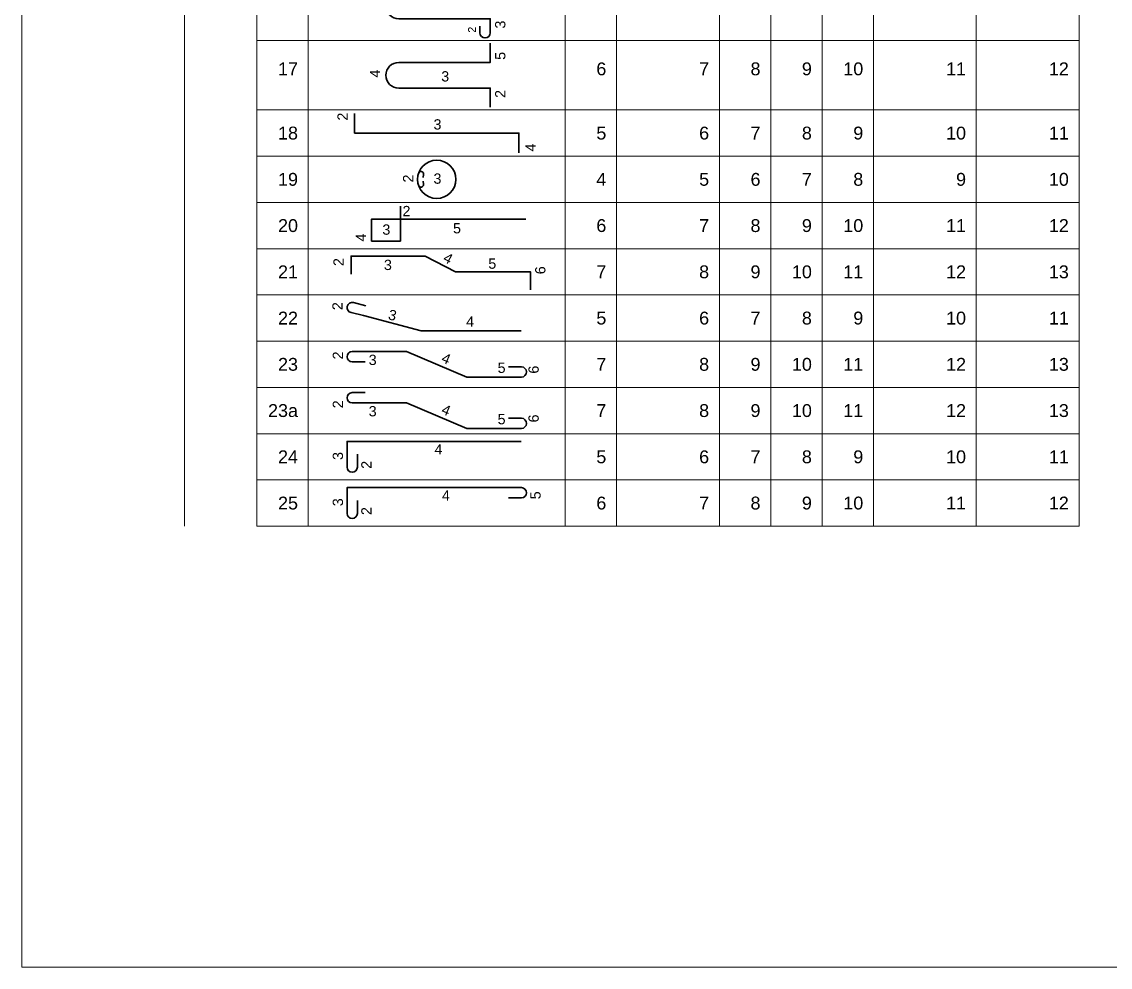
# Model space of a CAD drawing. Header units: millimetres. Extents: x -24156 to 1128921, y -12387 to 212709.
# Drawn here: x 46870 to 57460, y 181772 to 190972 of the extents above; entities that cross this region are included whole.
import ezdxf
from ezdxf.enums import TextEntityAlignment as Align

# ---------------------------------------------------------------- set-up
doc = ezdxf.new("R2010")
doc.units = ezdxf.units.MM
doc.header["$MEASUREMENT"] = 0
for name, color, linetype, lineweight in [('kata_net khung', 3, 'Continuous', 20), ('kata_text', 7, 'Continuous', 30), ('kata_thep chu', 1, 'Continuous', 35), ('NDC_FRAME', 7, 'Continuous', 20), ('NDC_S_VN TEXT', 7, 'Continuous', 20)]:
    doc.layers.add(name, color=color, linetype=linetype, lineweight=lineweight)
doc.styles.add('ARIAL', font='arial.ttf', dxfattribs={"width": 0.8})
doc.styles.add('kata_text', font='arial.ttf', dxfattribs={"width": 0.8})

# ---------------------------------------------------------------- blocks, each defined once
blk = doc.blocks.new('dang16')
at = {"layer": 'kata_net khung'}
for p, q in [((0, 0), (0, -1350)), ((1405, 0), (1405, -1350)), ((2405, 0), (2405, -1350)), ((7405, 0), (7405, -1350)), ((8405, 0), (8405, -1350)), ((10405, 0), (10405, -1350)), ((11405, 0), (11405, -1350)), ((12405, 0), (12405, -1350)), ((13405, 0), (13405, -1350)), ((15405, 0), (15405, -1350)), ((17405, 0), (17405, -1350)), ((1405, -1350), (17405, -1350))]:
    blk.add_line(p, q, dxfattribs=at)
at = {"layer": 'kata_thep chu'}
blk.add_lwpolyline([(5745, -278), (5745, -153, -1), (5945, -153), (5945, -425), (4165, -425, 1), (4165, -925), (5945, -925), (5945, -1197, -1), (5745, -1197), (5745, -1072)], format="xyb", dxfattribs=at)
at = {"layer": 'kata_text', "style": 'kata_text'}
for tag, height, p in [('007', 150, (5586, -218)), ('006', 200, (6141, -297)), ('005', 200, (3704, -642)), ('003', 200, (6141, -1038)), ('002', 150, (5591, -1138))]:
    blk.add_attdef(tag, text='', height=height, rotation=90, dxfattribs=at).set_placement(p, align=Align.MIDDLE_CENTER)
for tag, p in [('001', (2205, -550)), ('008', (8205, -550)), ('009', (10205, -550)), ('010', (11205, -550)), ('011', (12205, -550)), ('012', (13205, -550)), ('013', (15205, -550)), ('014', (17205, -550))]:
    blk.add_attdef(tag, text='', height=250, dxfattribs=at).set_placement(p, align=Align.MIDDLE_RIGHT)
blk.add_attdef('004', text='', height=200, dxfattribs=at).set_placement((5070, -696), align=Align.MIDDLE_CENTER)
blk = doc.blocks.new('dang17')
at = {"layer": 'kata_net khung'}
for p, q in [((0, 0), (0, -1350)), ((1405, 0), (1405, -1350)), ((2405, 0), (2405, -1350)), ((7405, 0), (7405, -1350)), ((8405, 0), (8405, -1350)), ((10405, 0), (10405, -1350)), ((11405, 0), (11405, -1350)), ((12405, 0), (12405, -1350)), ((13405, 0), (13405, -1350)), ((15405, 0), (15405, -1350)), ((17405, 0), (17405, -1350)), ((1405, -1350), (17405, -1350))]:
    blk.add_line(p, q, dxfattribs=at)
at = {"layer": 'kata_thep chu'}
blk.add_lwpolyline([(5945, -53), (5945, -425), (4165, -425, 1), (4165, -925), (5945, -925), (5945, -1297)], format="xyb", dxfattribs=at)
at = {"layer": 'kata_text', "style": 'kata_text'}
for tag, p in [('005', (6141, -297)), ('004', (3704, -642)), ('002', (6141, -1038))]:
    blk.add_attdef(tag, text='', height=200, rotation=90, dxfattribs=at).set_placement(p, align=Align.MIDDLE_CENTER)
for tag, p in [('001', (2205, -550)), ('006', (8205, -550)), ('007', (10205, -550)), ('008', (11205, -550)), ('009', (12205, -550)), ('010', (13205, -550)), ('011', (15205, -550)), ('012', (17205, -550))]:
    blk.add_attdef(tag, text='', height=250, dxfattribs=at).set_placement(p, align=Align.MIDDLE_RIGHT)
blk.add_attdef('003', text='', height=200, dxfattribs=at).set_placement((5070, -696), align=Align.MIDDLE_CENTER)
blk = doc.blocks.new('dang18')
at = {"layer": 'kata_net khung'}
for p, q in [((0, 0), (0, -900)), ((1405, 0), (1405, -900)), ((2405, 0), (2405, -900)), ((7405, 0), (7405, -900)), ((8405, 0), (8405, -900)), ((10405, 0), (10405, -900)), ((11405, 0), (11405, -900)), ((12405, 0), (12405, -900)), ((13405, 0), (13405, -900)), ((15405, 0), (15405, -900)), ((17405, 0), (17405, -900)), ((1405, -900), (17405, -900))]:
    blk.add_line(p, q, dxfattribs=at)
at = {"layer": 'kata_thep chu'}
blk.add_lwpolyline([(3305, -69), (3305, -450), (6505, -450), (6505, -831)], dxfattribs=at)
at = {"layer": 'kata_text', "style": 'kata_text'}
blk.add_attdef('002', text='', height=200, rotation=90, dxfattribs=at).set_placement((3073, -52), align=Align.MIDDLE_RIGHT)
blk.add_attdef('003', text='', height=200, dxfattribs=at).set_placement((4920, -281), align=Align.MIDDLE_CENTER)
for tag, p in [('001', (2205, -450)), ('005', (8205, -450)), ('006', (10205, -450)), ('007', (11205, -450)), ('008', (12205, -450)), ('009', (13205, -450)), ('010', (15205, -450)), ('011', (17205, -450))]:
    blk.add_attdef(tag, text='', height=250, dxfattribs=at).set_placement(p, align=Align.MIDDLE_RIGHT)
blk.add_attdef('004', text='', height=200, rotation=90, dxfattribs=at).set_placement((6733, -809), align=Align.MIDDLE_LEFT)
blk = doc.blocks.new('dang19')
at = {"layer": 'kata_net khung'}
for p, q in [((0, 0), (0, -900)), ((1405, 0), (1405, -900)), ((2405, 0), (2405, -900)), ((7405, 0), (7405, -900)), ((8405, 0), (8405, -900)), ((10405, 0), (10405, -900)), ((11405, 0), (11405, -900)), ((12405, 0), (12405, -900)), ((13405, 0), (13405, -900)), ((15405, 0), (15405, -900)), ((17405, 0), (17405, -900)), ((1405, -900), (17405, -900))]:
    blk.add_line(p, q, dxfattribs=at)
at = {"layer": 'kata_thep chu'}
for p, q in [((4640, -416), (4649, -354)), ((4640, -484), (4649, -546))]:
    blk.add_line(p, q, dxfattribs=at)
blk.add_circle((4905, -450), 372, dxfattribs=at)
for centre, start, end in [((4599, -347), 351.7851, 171.7851), ((4599, -553), 188.2149, 8.2149)]:
    blk.add_arc(centre, 50, start, end, dxfattribs=at)
at = {"layer": 'kata_text', "style": 'kata_text'}
for tag, p in [('001', (2205, -450)), ('004', (8205, -450)), ('005', (10205, -450)), ('006', (11205, -450)), ('007', (12205, -450)), ('008', (13205, -450)), ('009', (15205, -450)), ('010', (17205, -450))]:
    blk.add_attdef(tag, text='', height=250, dxfattribs=at).set_placement(p, align=Align.MIDDLE_RIGHT)
blk.add_attdef('002', text='', height=200, rotation=90, dxfattribs=at).set_placement((4350, -434), align=Align.MIDDLE_CENTER)
blk.add_attdef('003', text='', height=200, dxfattribs=at).set_placement((4920, -436), align=Align.MIDDLE_CENTER)
blk = doc.blocks.new('dang20')
at = {"layer": 'kata_net khung'}
for p, q in [((0, 0), (0, -900)), ((1405, 0), (1405, -900)), ((2405, 0), (2405, -900)), ((7405, 0), (7405, -900)), ((8405, 0), (8405, -900)), ((10405, 0), (10405, -900)), ((11405, 0), (11405, -900)), ((12405, 0), (12405, -900)), ((13405, 0), (13405, -900)), ((15405, 0), (15405, -900)), ((17405, 0), (17405, -900)), ((1405, -900), (17405, -900))]:
    blk.add_line(p, q, dxfattribs=at)
at = {"layer": 'kata_thep chu'}
blk.add_lwpolyline([(6638, -323), (3638, -323), (3638, -753), (4200, -753), (4200, -74)], dxfattribs=at)
at = {"layer": 'kata_text', "style": 'kata_text'}
blk.add_attdef('002', text='', height=200, dxfattribs=at).set_placement((4238, -167), align=Align.MIDDLE_LEFT)
for tag, p in [('001', (2205, -450)), ('006', (8205, -450)), ('007', (10205, -450)), ('008', (11205, -450)), ('009', (12205, -450)), ('010', (13205, -450)), ('011', (15205, -450)), ('012', (17205, -450))]:
    blk.add_attdef(tag, text='', height=250, dxfattribs=at).set_placement(p, align=Align.MIDDLE_RIGHT)
blk.add_attdef('004', text='', height=200, rotation=90, dxfattribs=at).set_placement((3429, -760), align=Align.MIDDLE_LEFT)
for tag, p in [('005', (5299, -502)), ('003', (3925, -528))]:
    blk.add_attdef(tag, text='', height=200, dxfattribs=at).set_placement(p, align=Align.MIDDLE_CENTER)
blk = doc.blocks.new('dang21')
at = {"layer": 'kata_net khung'}
for p, q in [((0, 0), (0, -900)), ((1405, 0), (1405, -900)), ((2405, 0), (2405, -900)), ((7405, 0), (7405, -900)), ((8405, 0), (8405, -900)), ((10405, 0), (10405, -900)), ((11405, 0), (11405, -900)), ((12405, 0), (12405, -900)), ((13405, 0), (13405, -900)), ((15405, 0), (15405, -900)), ((17405, 0), (17405, -900)), ((1405, -900), (17405, -900))]:
    blk.add_line(p, q, dxfattribs=at)
at = {"layer": 'kata_thep chu'}
blk.add_lwpolyline([(6731, -802), (6731, -452), (5269, -452), (4682, -143), (3238, -143), (3238, -493)], dxfattribs=at)
at = {"layer": 'kata_text', "style": 'kata_text'}
for tag, rotation, p in [('002', 90, (2996, -260)), ('004', 332, (5127, -186))]:
    blk.add_attdef(tag, text='', height=200, rotation=rotation, dxfattribs=at).set_placement(p, align=Align.MIDDLE_CENTER)
for tag, p in [('005', (5986, -290)), ('003', (3955, -315))]:
    blk.add_attdef(tag, text='', height=200, dxfattribs=at).set_placement(p, align=Align.MIDDLE_CENTER)
for tag, p in [('001', (2205, -450)), ('007', (8205, -450)), ('008', (10205, -450)), ('009', (11205, -450)), ('010', (12205, -450)), ('011', (13205, -450)), ('012', (15205, -450)), ('013', (17205, -450))]:
    blk.add_attdef(tag, text='', height=250, dxfattribs=at).set_placement(p, align=Align.MIDDLE_RIGHT)
blk.add_attdef('006', text='', height=200, rotation=90, dxfattribs=at).set_placement((6920, -342), align=Align.MIDDLE_RIGHT)
blk = doc.blocks.new('dang22')
at = {"layer": 'kata_net khung'}
for p, q in [((0, 0), (0, -900)), ((1405, 0), (1405, -900)), ((2405, 0), (2405, -900)), ((7405, 0), (7405, -900)), ((8405, 0), (8405, -900)), ((10405, 0), (10405, -900)), ((11405, 0), (11405, -900)), ((12405, 0), (12405, -900)), ((13405, 0), (13405, -900)), ((15405, 0), (15405, -900)), ((17405, 0), (17405, -900)), ((1405, -900), (17405, -900))]:
    blk.add_line(p, q, dxfattribs=at)
at = {"layer": 'kata_thep chu'}
blk.add_lwpolyline([(3528, -209), (3285, -149, 1), (3237, -344), (3480, -403), (4599, -699), (6299, -699), (6549, -699)], format="xyb", dxfattribs=at)
at = {"layer": 'kata_text', "style": 'kata_text'}
for tag, rotation, p in [('002', 90, (2973, -218)), ('003', 346, (4044, -393))]:
    blk.add_attdef(tag, text='', height=200, rotation=rotation, dxfattribs=at).set_placement(p, align=Align.MIDDLE_CENTER)
for tag, p in [('001', (2205, -450)), ('005', (8205, -450)), ('006', (10205, -450)), ('007', (11205, -450)), ('008', (12205, -450)), ('009', (13205, -450)), ('010', (15205, -450)), ('011', (17205, -450))]:
    blk.add_attdef(tag, text='', height=250, dxfattribs=at).set_placement(p, align=Align.MIDDLE_RIGHT)
blk.add_attdef('004', text='', height=200, dxfattribs=at).set_placement((5555, -518), align=Align.MIDDLE_CENTER)
blk = doc.blocks.new('dang23')
at = {"layer": 'kata_net khung'}
for p, q in [((0, 0), (0, -900)), ((1405, 0), (1405, -900)), ((2405, 0), (2405, -900)), ((7405, 0), (7405, -900)), ((8405, 0), (8405, -900)), ((10405, 0), (10405, -900)), ((11405, 0), (11405, -900)), ((12405, 0), (12405, -900)), ((13405, 0), (13405, -900)), ((15405, 0), (15405, -900)), ((17405, 0), (17405, -900)), ((1405, -900), (17405, -900))]:
    blk.add_line(p, q, dxfattribs=at)
at = {"layer": 'kata_thep chu'}
blk.add_lwpolyline([(3510, -401), (3260, -401, -1), (3260, -201), (3510, -201), (4320, -201), (5492, -699), (6302, -699), (6552, -699, 1), (6552, -499), (6302, -499)], format="xyb", dxfattribs=at)
at = {"layer": 'kata_text', "style": 'kata_text'}
for tag, rotation, p in [('002', 90, (2981, -278)), ('004', 337, (5089, -340)), ('006', 90, (6790, -554))]:
    blk.add_attdef(tag, text='', height=200, rotation=rotation, dxfattribs=at).set_placement(p, align=Align.MIDDLE_CENTER)
for tag, height, p in [('001', 250, (2205, -450)), ('005', 200, (6245, -517)), ('007', 250, (8205, -450)), ('008', 250, (10205, -450)), ('009', 250, (11205, -450)), ('010', 250, (12205, -450)), ('011', 250, (13205, -450)), ('012', 250, (15205, -450)), ('013', 250, (17205, -450))]:
    blk.add_attdef(tag, text='', height=height, dxfattribs=at).set_placement(p, align=Align.MIDDLE_RIGHT)
blk.add_attdef('003', text='', height=200, dxfattribs=at).set_placement((3581, -363), align=Align.MIDDLE_LEFT)
blk = doc.blocks.new('dang24')
at = {"layer": 'kata_net khung'}
for p, q in [((0, 0), (0, -900)), ((1405, 0), (1405, -900)), ((2405, 0), (2405, -900)), ((7405, 0), (7405, -900)), ((8405, 0), (8405, -900)), ((10405, 0), (10405, -900)), ((11405, 0), (11405, -900)), ((12405, 0), (12405, -900)), ((13405, 0), (13405, -900)), ((15405, 0), (15405, -900)), ((17405, 0), (17405, -900)), ((1405, -900), (17405, -900))]:
    blk.add_line(p, q, dxfattribs=at)
at = {"layer": 'kata_thep chu'}
blk.add_lwpolyline([(3361, -400), (3361, -650, -1), (3161, -650), (3161, -150), (6549, -150)], format="xyb", dxfattribs=at)
at = {"layer": 'kata_text', "style": 'kata_text'}
blk.add_attdef('004', text='', height=200, dxfattribs=at).set_placement((4938, -305), align=Align.MIDDLE_CENTER)
for tag, p in [('001', (2205, -450)), ('005', (8205, -450)), ('006', (10205, -450)), ('007', (11205, -450)), ('008', (12205, -450)), ('009', (13205, -450)), ('010', (15205, -450)), ('011', (17205, -450))]:
    blk.add_attdef(tag, text='', height=250, dxfattribs=at).set_placement(p, align=Align.MIDDLE_RIGHT)
for tag, p in [('003', (2981, -434)), ('002', (3536, -606))]:
    blk.add_attdef(tag, text='', height=200, rotation=90, dxfattribs=at).set_placement(p, align=Align.MIDDLE_CENTER)
blk = doc.blocks.new('dang25')
at = {"layer": 'kata_net khung'}
for p, q in [((0, 0), (0, -900)), ((1405, 0), (1405, -900)), ((2405, 0), (2405, -900)), ((7405, 0), (7405, -900)), ((8405, 0), (8405, -900)), ((10405, 0), (10405, -900)), ((11405, 0), (11405, -900)), ((12405, 0), (12405, -900)), ((13405, 0), (13405, -900)), ((15405, 0), (15405, -900)), ((17405, 0), (17405, -900)), ((1405, -900), (17405, -900))]:
    blk.add_line(p, q, dxfattribs=at)
at = {"layer": 'kata_thep chu'}
blk.add_lwpolyline([(3361, -400), (3361, -650, -1), (3161, -650), (3161, -150), (6552, -150, -1), (6552, -350), (6302, -350)], format="xyb", dxfattribs=at)
at = {"layer": 'kata_text', "style": 'kata_text'}
blk.add_attdef('004', text='', height=200, dxfattribs=at).set_placement((5083, -305), align=Align.MIDDLE_CENTER)
for tag, p in [('005', (6827, -300)), ('003', (2981, -434)), ('002', (3536, -606))]:
    blk.add_attdef(tag, text='', height=200, rotation=90, dxfattribs=at).set_placement(p, align=Align.MIDDLE_CENTER)
for tag, p in [('001', (2205, -450)), ('006', (8205, -450)), ('007', (10205, -450)), ('008', (11205, -450)), ('009', (12205, -450)), ('010', (13205, -450)), ('011', (15205, -450)), ('012', (17205, -450))]:
    blk.add_attdef(tag, text='', height=250, dxfattribs=at).set_placement(p, align=Align.MIDDLE_RIGHT)
blk = doc.blocks.new('dang23a')
at = {"layer": 'kata_net khung'}
for p, q in [((0, 0), (0, -900)), ((1405, 0), (1405, -900)), ((2405, 0), (2405, -900)), ((7405, 0), (7405, -900)), ((8405, 0), (8405, -900)), ((10405, 0), (10405, -900)), ((11405, 0), (11405, -900)), ((12405, 0), (12405, -900)), ((13405, 0), (13405, -900)), ((15405, 0), (15405, -900)), ((17405, 0), (17405, -900)), ((1405, -900), (17405, -900))]:
    blk.add_line(p, q, dxfattribs=at)
at = {"layer": 'kata_thep chu'}
blk.add_lwpolyline([(3510, -101), (3260, -101, 1), (3260, -301), (4320, -301), (5492, -799), (6302, -799), (6552, -799, 1), (6552, -599), (6302, -599)], format="xyb", dxfattribs=at)
at = {"layer": 'kata_text', "style": 'kata_text'}
for tag, rotation, p in [('002', 90, (2981, -328)), ('004', 337, (5089, -440)), ('006', 90, (6790, -604))]:
    blk.add_attdef(tag, text='', height=200, rotation=rotation, dxfattribs=at).set_placement(p, align=Align.MIDDLE_CENTER)
for tag, height, p in [('001', 250, (2205, -450)), ('007', 250, (8205, -450)), ('008', 250, (10205, -450)), ('009', 250, (11205, -450)), ('010', 250, (12205, -450)), ('011', 250, (13205, -450)), ('012', 250, (15205, -450)), ('013', 250, (17205, -450)), ('005', 200, (6245, -617))]:
    blk.add_attdef(tag, text='', height=height, dxfattribs=at).set_placement(p, align=Align.MIDDLE_RIGHT)
blk.add_attdef('003', text='', height=200, dxfattribs=at).set_placement((3581, -463), align=Align.MIDDLE_LEFT)
blk = doc.blocks.new('NDC-S-ISO_A1')
at = {"layer": 'NDC_FRAME'}
for q in [(71025.7, 26333.3), (101025.7, -3666.7)]:
    blk.add_line((71025.7, -3666.7), q, dxfattribs=at)
at = {"layer": 'NDC_S_VN TEXT'}
ref = blk.add_blockref('dang16', (72610.6, 6024.9), dxfattribs=dict(at, xscale=0.5, yscale=0.5, zscale=0.5))
ref.add_attrib('001', '16', dxfattribs={"height": 125, "style": 'ARIAL'}).set_placement((73713.2, 5749.9), align=Align.MIDDLE_RIGHT)
ref.add_attrib('002', '2', dxfattribs={"height": 75, "rotation": 90, "style": 'ARIAL'}).set_placement((75406.3, 5455.8), align=Align.MIDDLE_CENTER)
ref.add_attrib('003', '3', dxfattribs={"height": 100, "rotation": 90, "style": 'ARIAL'}).set_placement((75681.2, 5505.7), align=Align.MIDDLE_CENTER)
ref.add_attrib('004', '4', dxfattribs={"height": 100, "style": 'ARIAL'}).set_placement((75145.4, 5677), align=Align.MIDDLE_CENTER)
ref.add_attrib('005', '5', dxfattribs={"height": 100, "rotation": 90, "style": 'ARIAL'}).set_placement((74462.6, 5703.7), align=Align.MIDDLE_CENTER)
ref.add_attrib('006', '6', dxfattribs={"height": 100, "rotation": 90, "style": 'ARIAL'}).set_placement((75681.2, 5876.4), align=Align.MIDDLE_CENTER)
ref.add_attrib('007', '7', dxfattribs={"height": 75, "rotation": 90, "style": 'ARIAL'}).set_placement((75403.6, 5915.7), align=Align.MIDDLE_CENTER)
ref.add_attrib('008', '8', dxfattribs={"height": 125, "style": 'ARIAL'}).set_placement((76713.2, 5749.9), align=Align.MIDDLE_RIGHT)
ref.add_attrib('009', '9', dxfattribs={"height": 125, "style": 'ARIAL'}).set_placement((77713.2, 5749.9), align=Align.MIDDLE_RIGHT)
ref.add_attrib('010', '10', dxfattribs={"height": 125, "style": 'ARIAL'}).set_placement((78213.2, 5749.9), align=Align.MIDDLE_RIGHT)
ref.add_attrib('011', '11', dxfattribs={"height": 125, "style": 'ARIAL'}).set_placement((78713.2, 5749.9), align=Align.MIDDLE_RIGHT)
ref.add_attrib('012', '12', dxfattribs={"height": 125, "style": 'ARIAL'}).set_placement((79213.2, 5750.1), align=Align.MIDDLE_RIGHT)
ref.add_attrib('013', '13', dxfattribs={"height": 125, "style": 'ARIAL'}).set_placement((80213.2, 5749.9), align=Align.MIDDLE_RIGHT)
ref.add_attrib('014', '14', dxfattribs={"height": 125, "style": 'ARIAL'}).set_placement((81213.2, 5749.9), align=Align.MIDDLE_RIGHT)
ref = blk.add_blockref('dang17', (72610.6, 5349.9), dxfattribs=dict(at, xscale=0.5, yscale=0.5, zscale=0.5))
ref.add_attrib('001', '17', dxfattribs={"height": 125, "style": 'ARIAL'}).set_placement((73713.2, 5074.9), align=Align.MIDDLE_RIGHT)
ref.add_attrib('002', '2', dxfattribs={"height": 100, "rotation": 90, "style": 'ARIAL'}).set_placement((75681.2, 4830.7), align=Align.MIDDLE_CENTER)
ref.add_attrib('003', '3', dxfattribs={"height": 100, "style": 'ARIAL'}).set_placement((75145.4, 5002), align=Align.MIDDLE_CENTER)
ref.add_attrib('004', '4', dxfattribs={"height": 100, "rotation": 90, "style": 'ARIAL'}).set_placement((74462.6, 5028.7), align=Align.MIDDLE_CENTER)
ref.add_attrib('005', '5', dxfattribs={"height": 100, "rotation": 90, "style": 'ARIAL'}).set_placement((75681.2, 5201.4), align=Align.MIDDLE_CENTER)
ref.add_attrib('006', '6', dxfattribs={"height": 125, "style": 'ARIAL'}).set_placement((76713.2, 5074.9), align=Align.MIDDLE_RIGHT)
ref.add_attrib('007', '7', dxfattribs={"height": 125, "style": 'ARIAL'}).set_placement((77713.2, 5074.9), align=Align.MIDDLE_RIGHT)
ref.add_attrib('008', '8', dxfattribs={"height": 125, "style": 'ARIAL'}).set_placement((78213.2, 5074.9), align=Align.MIDDLE_RIGHT)
ref.add_attrib('009', '9', dxfattribs={"height": 125, "style": 'ARIAL'}).set_placement((78713.2, 5074.9), align=Align.MIDDLE_RIGHT)
ref.add_attrib('010', '10', dxfattribs={"height": 125, "style": 'ARIAL'}).set_placement((79213.2, 5075.1), align=Align.MIDDLE_RIGHT)
ref.add_attrib('011', '11', dxfattribs={"height": 125, "style": 'ARIAL'}).set_placement((80213.2, 5074.9), align=Align.MIDDLE_RIGHT)
ref.add_attrib('012', '12', dxfattribs={"height": 125, "style": 'ARIAL'}).set_placement((81213.2, 5074.9), align=Align.MIDDLE_RIGHT)
ref = blk.add_blockref('dang18', (72610.6, 4674.9), dxfattribs=dict(at, xscale=0.5, yscale=0.5, zscale=0.5))
ref.add_attrib('001', '18', dxfattribs={"height": 125, "style": 'ARIAL'}).set_placement((73713.2, 4449.9), align=Align.MIDDLE_RIGHT)
ref.add_attrib('002', '2', dxfattribs={"height": 100, "rotation": 90, "style": 'ARIAL'}).set_placement((74147.3, 4649), align=Align.MIDDLE_RIGHT)
ref.add_attrib('003', '3', dxfattribs={"height": 100, "style": 'ARIAL'}).set_placement((75070.4, 4534.6), align=Align.MIDDLE_CENTER)
ref.add_attrib('004', '4', dxfattribs={"height": 100, "rotation": 90, "style": 'ARIAL'}).set_placement((75976.8, 4270.3), align=Align.MIDDLE_LEFT)
ref.add_attrib('005', '5', dxfattribs={"height": 125, "style": 'ARIAL'}).set_placement((76713.2, 4449.9), align=Align.MIDDLE_RIGHT)
ref.add_attrib('006', '6', dxfattribs={"height": 125, "style": 'ARIAL'}).set_placement((77713.2, 4449.9), align=Align.MIDDLE_RIGHT)
ref.add_attrib('007', '7', dxfattribs={"height": 125, "style": 'ARIAL'}).set_placement((78213.2, 4449.9), align=Align.MIDDLE_RIGHT)
ref.add_attrib('008', '8', dxfattribs={"height": 125, "style": 'ARIAL'}).set_placement((78713.2, 4449.9), align=Align.MIDDLE_RIGHT)
ref.add_attrib('009', '9', dxfattribs={"height": 125, "style": 'ARIAL'}).set_placement((79213.2, 4450.1), align=Align.MIDDLE_RIGHT)
ref.add_attrib('010', '10', dxfattribs={"height": 125, "style": 'ARIAL'}).set_placement((80213.2, 4449.9), align=Align.MIDDLE_RIGHT)
ref.add_attrib('011', '11', dxfattribs={"height": 125, "style": 'ARIAL'}).set_placement((81213.2, 4449.9), align=Align.MIDDLE_RIGHT)
ref = blk.add_blockref('dang19', (72610.6, 4224.9), dxfattribs=dict(at, xscale=0.5, yscale=0.5, zscale=0.5))
ref.add_attrib('001', '19', dxfattribs={"height": 125, "style": 'ARIAL'}).set_placement((73713.2, 3999.9), align=Align.MIDDLE_RIGHT)
ref.add_attrib('002', '2', dxfattribs={"height": 100, "rotation": 90, "style": 'ARIAL'}).set_placement((74785.4, 4007.8), align=Align.MIDDLE_CENTER)
ref.add_attrib('003', '3', dxfattribs={"height": 100, "style": 'ARIAL'}).set_placement((75070.4, 4007.1), align=Align.MIDDLE_CENTER)
ref.add_attrib('004', '4', dxfattribs={"height": 125, "style": 'ARIAL'}).set_placement((76713.2, 3999.9), align=Align.MIDDLE_RIGHT)
ref.add_attrib('005', '5', dxfattribs={"height": 125, "style": 'ARIAL'}).set_placement((77713.2, 3999.9), align=Align.MIDDLE_RIGHT)
ref.add_attrib('006', '6', dxfattribs={"height": 125, "style": 'ARIAL'}).set_placement((78213.2, 3999.9), align=Align.MIDDLE_RIGHT)
ref.add_attrib('007', '7', dxfattribs={"height": 125, "style": 'ARIAL'}).set_placement((78713.2, 3999.9), align=Align.MIDDLE_RIGHT)
ref.add_attrib('008', '8', dxfattribs={"height": 125, "style": 'ARIAL'}).set_placement((79213.2, 4000.1), align=Align.MIDDLE_RIGHT)
ref.add_attrib('009', '9', dxfattribs={"height": 125, "style": 'ARIAL'}).set_placement((80213.2, 3999.9), align=Align.MIDDLE_RIGHT)
ref.add_attrib('010', '10', dxfattribs={"height": 125, "style": 'ARIAL'}).set_placement((81213.2, 3999.9), align=Align.MIDDLE_RIGHT)
ref = blk.add_blockref('dang20', (72610.6, 3774.9), dxfattribs=dict(at, xscale=0.5, yscale=0.5, zscale=0.5))
ref.add_attrib('001', '20', dxfattribs={"height": 125, "style": 'ARIAL'}).set_placement((73713.2, 3549.9), align=Align.MIDDLE_RIGHT)
ref.add_attrib('002', '2', dxfattribs={"height": 100, "style": 'ARIAL'}).set_placement((74729.7, 3691.5), align=Align.MIDDLE_LEFT)
ref.add_attrib('003', '3', dxfattribs={"height": 100, "style": 'ARIAL'}).set_placement((74573, 3510.8), align=Align.MIDDLE_CENTER)
ref.add_attrib('004', '4', dxfattribs={"height": 100, "rotation": 90, "style": 'ARIAL'}).set_placement((74325.3, 3395), align=Align.MIDDLE_LEFT)
ref.add_attrib('005', '5', dxfattribs={"height": 100, "style": 'ARIAL'}).set_placement((75260.3, 3523.9), align=Align.MIDDLE_CENTER)
ref.add_attrib('006', '6', dxfattribs={"height": 125, "style": 'ARIAL'}).set_placement((76713.2, 3549.9), align=Align.MIDDLE_RIGHT)
ref.add_attrib('007', '7', dxfattribs={"height": 125, "style": 'ARIAL'}).set_placement((77713.2, 3549.9), align=Align.MIDDLE_RIGHT)
ref.add_attrib('008', '8', dxfattribs={"height": 125, "style": 'ARIAL'}).set_placement((78213.2, 3549.9), align=Align.MIDDLE_RIGHT)
ref.add_attrib('009', '9', dxfattribs={"height": 125, "style": 'ARIAL'}).set_placement((78713.2, 3549.9), align=Align.MIDDLE_RIGHT)
ref.add_attrib('010', '10', dxfattribs={"height": 125, "style": 'ARIAL'}).set_placement((79213.2, 3550.1), align=Align.MIDDLE_RIGHT)
ref.add_attrib('011', '11', dxfattribs={"height": 125, "style": 'ARIAL'}).set_placement((80213.2, 3549.9), align=Align.MIDDLE_RIGHT)
ref.add_attrib('012', '12', dxfattribs={"height": 125, "style": 'ARIAL'}).set_placement((81213.2, 3549.9), align=Align.MIDDLE_RIGHT)
ref = blk.add_blockref('dang21', (72610.6, 3324.9), dxfattribs=dict(at, xscale=0.5, yscale=0.5, zscale=0.5))
ref.add_attrib('001', '21', dxfattribs={"height": 125, "style": 'ARIAL'}).set_placement((73713.2, 3099.9), align=Align.MIDDLE_RIGHT)
ref.add_attrib('002', '2', dxfattribs={"height": 100, "rotation": 90, "style": 'ARIAL'}).set_placement((74108.4, 3194.7), align=Align.MIDDLE_CENTER)
ref.add_attrib('003', '3', dxfattribs={"height": 100, "style": 'ARIAL'}).set_placement((74588, 3167.4), align=Align.MIDDLE_CENTER)
ref.add_attrib('004', '4', dxfattribs={"height": 100, "rotation": 332, "style": 'ARIAL'}).set_placement((75174.2, 3231.8), align=Align.MIDDLE_CENTER)
ref.add_attrib('005', '5', dxfattribs={"height": 100, "style": 'ARIAL'}).set_placement((75603.5, 3179.9), align=Align.MIDDLE_CENTER)
ref.add_attrib('006', '6', dxfattribs={"height": 100, "rotation": 90, "style": 'ARIAL'}).set_placement((76070.6, 3153.8), align=Align.MIDDLE_RIGHT)
ref.add_attrib('007', '7', dxfattribs={"height": 125, "style": 'ARIAL'}).set_placement((76713.2, 3099.9), align=Align.MIDDLE_RIGHT)
ref.add_attrib('008', '8', dxfattribs={"height": 125, "style": 'ARIAL'}).set_placement((77713.2, 3099.9), align=Align.MIDDLE_RIGHT)
ref.add_attrib('009', '9', dxfattribs={"height": 125, "style": 'ARIAL'}).set_placement((78213.2, 3099.9), align=Align.MIDDLE_RIGHT)
ref.add_attrib('010', '10', dxfattribs={"height": 125, "style": 'ARIAL'}).set_placement((78713.2, 3100.1), align=Align.MIDDLE_RIGHT)
ref.add_attrib('011', '11', dxfattribs={"height": 125, "style": 'ARIAL'}).set_placement((79213.2, 3099.9), align=Align.MIDDLE_RIGHT)
ref.add_attrib('012', '12', dxfattribs={"height": 125, "style": 'ARIAL'}).set_placement((80213.2, 3099.9), align=Align.MIDDLE_RIGHT)
ref.add_attrib('013', '13', dxfattribs={"height": 125, "style": 'ARIAL'}).set_placement((81213.2, 3099.9), align=Align.MIDDLE_RIGHT)
ref = blk.add_blockref('dang22', (72610.6, 2874.9), dxfattribs=dict(at, xscale=0.5, yscale=0.5, zscale=0.5))
ref.add_attrib('001', '22', dxfattribs={"height": 125, "style": 'ARIAL'}).set_placement((73713.2, 2649.9), align=Align.MIDDLE_RIGHT)
ref.add_attrib('002', '2', dxfattribs={"height": 100, "rotation": 90, "style": 'ARIAL'}).set_placement((74097.3, 2765.8), align=Align.MIDDLE_CENTER)
ref.add_attrib('003', '3', dxfattribs={"height": 100, "rotation": 346, "style": 'ARIAL'}).set_placement((74632.7, 2678.6), align=Align.MIDDLE_CENTER)
ref.add_attrib('004', '4', dxfattribs={"height": 100, "style": 'ARIAL'}).set_placement((75388.1, 2615.6), align=Align.MIDDLE_CENTER)
ref.add_attrib('005', '5', dxfattribs={"height": 125, "style": 'ARIAL'}).set_placement((76713.2, 2649.9), align=Align.MIDDLE_RIGHT)
ref.add_attrib('006', '6', dxfattribs={"height": 125, "style": 'ARIAL'}).set_placement((77713.2, 2649.9), align=Align.MIDDLE_RIGHT)
ref.add_attrib('007', '7', dxfattribs={"height": 125, "style": 'ARIAL'}).set_placement((78213.2, 2649.9), align=Align.MIDDLE_RIGHT)
ref.add_attrib('008', '8', dxfattribs={"height": 125, "style": 'ARIAL'}).set_placement((78713.2, 2649.9), align=Align.MIDDLE_RIGHT)
ref.add_attrib('009', '9', dxfattribs={"height": 125, "style": 'ARIAL'}).set_placement((79213.2, 2650.1), align=Align.MIDDLE_RIGHT)
ref.add_attrib('010', '10', dxfattribs={"height": 125, "style": 'ARIAL'}).set_placement((80213.2, 2649.9), align=Align.MIDDLE_RIGHT)
ref.add_attrib('011', '11', dxfattribs={"height": 125, "style": 'ARIAL'}).set_placement((81213.2, 2649.9), align=Align.MIDDLE_RIGHT)
ref = blk.add_blockref('dang23', (72610.6, 2424.9), dxfattribs=dict(at, xscale=0.5, yscale=0.5, zscale=0.5))
ref.add_attrib('001', '23', dxfattribs={"height": 125, "style": 'ARIAL'}).set_placement((73713.2, 2199.9), align=Align.MIDDLE_RIGHT)
ref.add_attrib('002', '2', dxfattribs={"height": 100, "rotation": 90, "style": 'ARIAL'}).set_placement((74101.3, 2286), align=Align.MIDDLE_CENTER)
ref.add_attrib('003', '3', dxfattribs={"height": 100, "style": 'ARIAL'}).set_placement((74401.1, 2243.4), align=Align.MIDDLE_LEFT)
ref.add_attrib('004', '4', dxfattribs={"height": 100, "rotation": 337, "style": 'ARIAL'}).set_placement((75155.1, 2255.1), align=Align.MIDDLE_CENTER)
ref.add_attrib('005', '5', dxfattribs={"height": 100, "style": 'ARIAL'}).set_placement((75733, 2166.5), align=Align.MIDDLE_RIGHT)
ref.add_attrib('006', '6', dxfattribs={"height": 100, "rotation": 90, "style": 'ARIAL'}).set_placement((76005.6, 2147.9), align=Align.MIDDLE_CENTER)
ref.add_attrib('007', '7', dxfattribs={"height": 125, "style": 'ARIAL'}).set_placement((76713.2, 2199.9), align=Align.MIDDLE_RIGHT)
ref.add_attrib('008', '8', dxfattribs={"height": 125, "style": 'ARIAL'}).set_placement((77713.2, 2199.9), align=Align.MIDDLE_RIGHT)
ref.add_attrib('009', '9', dxfattribs={"height": 125, "style": 'ARIAL'}).set_placement((78213.2, 2199.9), align=Align.MIDDLE_RIGHT)
ref.add_attrib('010', '10', dxfattribs={"height": 125, "style": 'ARIAL'}).set_placement((78713.2, 2199.9), align=Align.MIDDLE_RIGHT)
ref.add_attrib('011', '11', dxfattribs={"height": 125, "style": 'ARIAL'}).set_placement((79213.2, 2200.1), align=Align.MIDDLE_RIGHT)
ref.add_attrib('012', '12', dxfattribs={"height": 125, "style": 'ARIAL'}).set_placement((80213.2, 2199.9), align=Align.MIDDLE_RIGHT)
ref.add_attrib('013', '13', dxfattribs={"height": 125, "style": 'ARIAL'}).set_placement((81213.2, 2199.9), align=Align.MIDDLE_RIGHT)
ref = blk.add_blockref('dang23a', (72610.6, 1974.9), dxfattribs=dict(at, xscale=0.5, yscale=0.5, zscale=0.5))
ref.add_attrib('001', '23a', dxfattribs={"height": 125, "style": 'ARIAL'}).set_placement((73713.2, 1749.9), align=Align.MIDDLE_RIGHT)
ref.add_attrib('002', '2', dxfattribs={"height": 100, "rotation": 90, "style": 'ARIAL'}).set_placement((74101.3, 1811), align=Align.MIDDLE_CENTER)
ref.add_attrib('003', '3', dxfattribs={"height": 100, "style": 'ARIAL'}).set_placement((74401.1, 1743.4), align=Align.MIDDLE_LEFT)
ref.add_attrib('004', '4', dxfattribs={"height": 100, "rotation": 337, "style": 'ARIAL'}).set_placement((75155.1, 1755.1), align=Align.MIDDLE_CENTER)
ref.add_attrib('005', '5', dxfattribs={"height": 100, "style": 'ARIAL'}).set_placement((75733, 1666.5), align=Align.MIDDLE_RIGHT)
ref.add_attrib('006', '6', dxfattribs={"height": 100, "rotation": 90, "style": 'ARIAL'}).set_placement((76005.6, 1672.9), align=Align.MIDDLE_CENTER)
ref.add_attrib('007', '7', dxfattribs={"height": 125, "style": 'ARIAL'}).set_placement((76713.2, 1749.9), align=Align.MIDDLE_RIGHT)
ref.add_attrib('008', '8', dxfattribs={"height": 125, "style": 'ARIAL'}).set_placement((77713.2, 1749.9), align=Align.MIDDLE_RIGHT)
ref.add_attrib('009', '9', dxfattribs={"height": 125, "style": 'ARIAL'}).set_placement((78213.2, 1749.9), align=Align.MIDDLE_RIGHT)
ref.add_attrib('010', '10', dxfattribs={"height": 125, "style": 'ARIAL'}).set_placement((78713.2, 1749.9), align=Align.MIDDLE_RIGHT)
ref.add_attrib('011', '11', dxfattribs={"height": 125, "style": 'ARIAL'}).set_placement((79213.2, 1750.1), align=Align.MIDDLE_RIGHT)
ref.add_attrib('012', '12', dxfattribs={"height": 125, "style": 'ARIAL'}).set_placement((80213.2, 1749.9), align=Align.MIDDLE_RIGHT)
ref.add_attrib('013', '13', dxfattribs={"height": 125, "style": 'ARIAL'}).set_placement((81213.2, 1749.9), align=Align.MIDDLE_RIGHT)
ref = blk.add_blockref('dang24', (72610.6, 1524.9), dxfattribs=dict(at, xscale=0.5, yscale=0.5, zscale=0.5))
ref.add_attrib('001', '24', dxfattribs={"height": 125, "style": 'ARIAL'}).set_placement((73713.2, 1299.9), align=Align.MIDDLE_RIGHT)
ref.add_attrib('002', '2', dxfattribs={"height": 100, "rotation": 90, "style": 'ARIAL'}).set_placement((74378.8, 1221.7), align=Align.MIDDLE_CENTER)
ref.add_attrib('003', '3', dxfattribs={"height": 100, "rotation": 90, "style": 'ARIAL'}).set_placement((74101.3, 1308), align=Align.MIDDLE_CENTER)
ref.add_attrib('004', '4', dxfattribs={"height": 100, "style": 'ARIAL'}).set_placement((75079.8, 1372.6), align=Align.MIDDLE_CENTER)
ref.add_attrib('005', '5', dxfattribs={"height": 125, "style": 'ARIAL'}).set_placement((76713.2, 1299.9), align=Align.MIDDLE_RIGHT)
ref.add_attrib('006', '6', dxfattribs={"height": 125, "style": 'ARIAL'}).set_placement((77713.2, 1299.9), align=Align.MIDDLE_RIGHT)
ref.add_attrib('007', '7', dxfattribs={"height": 125, "style": 'ARIAL'}).set_placement((78213.2, 1299.9), align=Align.MIDDLE_RIGHT)
ref.add_attrib('008', '8', dxfattribs={"height": 125, "style": 'ARIAL'}).set_placement((78713.2, 1299.9), align=Align.MIDDLE_RIGHT)
ref.add_attrib('009', '9', dxfattribs={"height": 125, "style": 'ARIAL'}).set_placement((79213.2, 1300.1), align=Align.MIDDLE_RIGHT)
ref.add_attrib('010', '10', dxfattribs={"height": 125, "style": 'ARIAL'}).set_placement((80213.2, 1299.9), align=Align.MIDDLE_RIGHT)
ref.add_attrib('011', '11', dxfattribs={"height": 125, "style": 'ARIAL'}).set_placement((81213.2, 1299.9), align=Align.MIDDLE_RIGHT)
ref = blk.add_blockref('dang25', (72610.6, 1074.9), dxfattribs=dict(at, xscale=0.5, yscale=0.5, zscale=0.5))
ref.add_attrib('001', '25', dxfattribs={"height": 125, "style": 'ARIAL'}).set_placement((73713.2, 849.9), align=Align.MIDDLE_RIGHT)
ref.add_attrib('002', '2', dxfattribs={"height": 100, "rotation": 90, "style": 'ARIAL'}).set_placement((74378.8, 771.7), align=Align.MIDDLE_CENTER)
ref.add_attrib('003', '3', dxfattribs={"height": 100, "rotation": 90, "style": 'ARIAL'}).set_placement((74101.3, 858), align=Align.MIDDLE_CENTER)
ref.add_attrib('004', '4', dxfattribs={"height": 100, "style": 'ARIAL'}).set_placement((75151.8, 922.6), align=Align.MIDDLE_CENTER)
ref.add_attrib('005', '5', dxfattribs={"height": 100, "rotation": 90, "style": 'ARIAL'}).set_placement((76024, 924.9), align=Align.MIDDLE_CENTER)
ref.add_attrib('006', '6', dxfattribs={"height": 125, "style": 'ARIAL'}).set_placement((76713.2, 849.9), align=Align.MIDDLE_RIGHT)
ref.add_attrib('007', '7', dxfattribs={"height": 125, "style": 'ARIAL'}).set_placement((77713.2, 849.9), align=Align.MIDDLE_RIGHT)
ref.add_attrib('008', '8', dxfattribs={"height": 125, "style": 'ARIAL'}).set_placement((78213.2, 849.9), align=Align.MIDDLE_RIGHT)
ref.add_attrib('009', '9', dxfattribs={"height": 125, "style": 'ARIAL'}).set_placement((78713.2, 849.9), align=Align.MIDDLE_RIGHT)
ref.add_attrib('010', '10', dxfattribs={"height": 125, "style": 'ARIAL'}).set_placement((79213.2, 850.1), align=Align.MIDDLE_RIGHT)
ref.add_attrib('011', '11', dxfattribs={"height": 125, "style": 'ARIAL'}).set_placement((80213.2, 849.9), align=Align.MIDDLE_RIGHT)
ref.add_attrib('012', '12', dxfattribs={"height": 125, "style": 'ARIAL'}).set_placement((81213.2, 849.9), align=Align.MIDDLE_RIGHT)

msp = doc.modelspace()

# ---------------------------------------------------------------- block references
msp.add_blockref('NDC-S-ISO_A1', (-24156.1, 185438.5))

doc.saveas('drawing.dxf')
